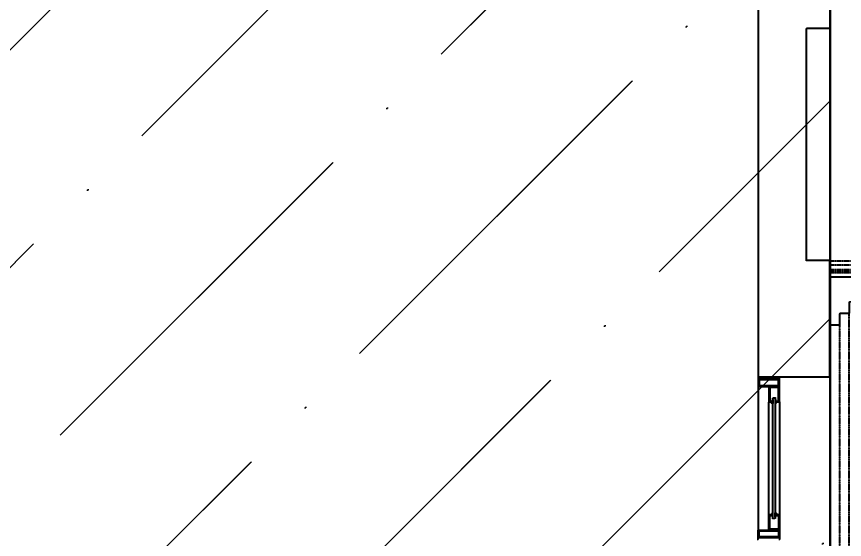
# Model space of a CAD drawing. Header units: inches. Extents: x 4821 to 127877, y 58012 to 433683.
# Drawn here: x 78684 to 82951, y 92464 to 95160 of the extents above; entities that cross this region are included whole.
import ezdxf

# ---------------------------------------------------------------- set-up
doc = ezdxf.new("R2010")
doc.units = ezdxf.units.IN
doc.header["$MEASUREMENT"] = 0
doc.linetypes.add('104-TYPICAL FLOOR$0$HIDDEN', pattern=[0.375, 0.25, -0.125])
for name, color, linetype in [('A-ELV', 11, 'Continuous'), ('A-LIN-10', 8, 'Continuous'), ('A-WAL-CMU', 7, 'Continuous'), ('A-WALL', 53, 'Continuous'), ('A-WIN', 141, 'Continuous'), ('HA', 9, 'Continuous')]:
    doc.layers.add(name, color=color, linetype=linetype)

# ---------------------------------------------------------------- blocks, each defined once
blk = doc.blocks.new('nn win')
for points in [[(1073782.3, -1333384.7, 0.506094), (1073772.7, -1333379.1), (1073772.7, -1333381.8), (1073761.4, -1333381.8), (1073761.4, -1333384.7)], [(1074343.1, -1333384.7, -0.506094), (1074352.7, -1333379.1), (1074352.7, -1333381.8), (1074364, -1333381.8), (1074364, -1333384.7)], [(1073782.3, -1333396.7, -0.506094), (1073772.7, -1333402.3), (1073772.7, -1333399.7), (1073761.4, -1333399.7), (1073761.4, -1333396.7)], [(1074343.1, -1333396.7, 0.506094), (1074352.7, -1333402.3), (1074352.7, -1333399.7), (1074364, -1333399.7), (1074364, -1333396.7)]]:
    blk.add_hatch(color=2).paths.add_polyline_path(points)
at = {"color": 2}
for p, q in [((1073652.7, -1333363.2, -517.5), (1073642.7, -1333363.2, -517.5)), ((1074472.7, -1333363.2, -517.5), (1074482.7, -1333363.2, -517.5)), ((1073642.7, -1333473.2, -517.5), (1073652.7, -1333473.2, -517.5)), ((1074482.7, -1333473.2, -517.5), (1074472.7, -1333473.2, -517.5))]:
    blk.add_line(p, q, dxfattribs=at)
for p, q in [((1074352.7, -1333363.2, 517.5), (1073772.7, -1333363.2, -517.5)), ((1073772.7, -1333418.2, -517.5), (1074352.7, -1333418.2, 517.5)), ((1074432.7, -1333473.2, 703), (1073692.7, -1333473.2, -517.5))]:
    blk.add_line(p, q)
at = {"color": 2, "elevation": 1035}
for points in [[(1073652.7, -1333473.2), (1073692.7, -1333473.2), (1073692.7, -1333363.2), (1073692.7, -1333363.2), (1073692.7, -1333363.2), (1073652.7, -1333363.2)], [(1074472.7, -1333473.2), (1074432.7, -1333473.2), (1074432.7, -1333363.2), (1074432.7, -1333363.2), (1074432.7, -1333363.2), (1074472.7, -1333363.2)]]:
    blk.add_lwpolyline(points, close=True, dxfattribs=at)
at = {"color": 9, "elevation": 1035}
for points in [[(1073657.7, -1333468.2), (1073687.7, -1333468.2), (1073687.7, -1333368.2), (1073657.7, -1333368.2)], [(1074467.7, -1333468.2), (1074437.7, -1333468.2), (1074437.7, -1333368.2), (1074467.7, -1333368.2)]]:
    blk.add_lwpolyline(points, close=True, dxfattribs=at)
at = {"color": 2}
for points, elevation in [([(1073772.7, -1333384.7), (1073772.7, -1333363.2), (1073692.7, -1333363.2), (1073692.7, -1333418.2), (1073772.7, -1333418.2), (1073772.7, -1333396.7)], -517.5), ([(1074352.7, -1333384.7), (1074352.7, -1333363.2), (1074432.7, -1333363.2), (1074432.7, -1333418.2), (1074352.7, -1333418.2), (1074352.7, -1333396.7)], 517.5)]:
    blk.add_lwpolyline(points, dxfattribs=dict(at, elevation=elevation))
at = {"color": 9}
for points, elevation in [([(1073768.2, -1333384.7), (1073768.2, -1333367.7), (1073697.2, -1333367.7), (1073697.2, -1333413.7), (1073768.2, -1333413.7), (1073768.2, -1333396.7)], -517.5), ([(1074357.2, -1333384.7), (1074357.2, -1333367.7), (1074428.2, -1333367.7), (1074428.2, -1333413.7), (1074357.2, -1333413.7), (1074357.2, -1333396.7)], 517.5)]:
    blk.add_lwpolyline(points, dxfattribs=dict(at, elevation=elevation))
at = {"color": 2, "elevation": 1035}
for points in [[(1073782.3, -1333384.7, 0.506094), (1073772.7, -1333379.1), (1073772.7, -1333381.8), (1073761.4, -1333381.8), (1073761.4, -1333384.7)], [(1074343.1, -1333384.7, -0.506094), (1074352.7, -1333379.1), (1074352.7, -1333381.8), (1074364, -1333381.8), (1074364, -1333384.7)], [(1073782.3, -1333396.7, -0.506094), (1073772.7, -1333402.3), (1073772.7, -1333399.7), (1073761.4, -1333399.7), (1073761.4, -1333396.7)], [(1074343.1, -1333396.7, 0.506094), (1074352.7, -1333402.3), (1074352.7, -1333399.7), (1074364, -1333399.7), (1074364, -1333396.7)]]:
    blk.add_lwpolyline(points, format="xyb", close=True, dxfattribs=at)
at = {"elevation": 1035}
blk.add_lwpolyline([(1073751.4, -1333396.7), (1074374, -1333396.7), (1074374, -1333384.7), (1073751.4, -1333384.7)], close=True, dxfattribs=at)
blk = doc.blocks.new('kr')
at = {"layer": 'A-ELV'}
blk.add_line((1023877.5, -1333095), (1020301.6, -1333095, 0), dxfattribs=at)
at = {"layer": 'A-ELV', "elevation": 0}
blk.add_lwpolyline([(1020171.6, -1333095), (1020301.6, -1333095), (1020301.6, -1333145), (1020361.6, -1333145), (1020361.6, -1333195), (1020421.6, -1333195), (1020421.6, -1333245), (1020171.6, -1333245), (1020171.6, -1333095)], dxfattribs=at)
at = {"layer": 'A-ELV'}
blk.add_lwpolyline([(1024007.5, -1333095), (1023877.5, -1333095), (1023877.5, -1333145), (1023817.5, -1333145), (1023817.5, -1333195), (1023757.5, -1333195), (1023757.5, -1333245), (1024007.5, -1333245), (1024007.5, -1333095)], dxfattribs=at)
at = {"layer": 'A-LIN-10', "linetype": '104-TYPICAL FLOOR$0$HIDDEN', "ltscale": 0.4}
for p, q in [((1020091.2, -1332845, 0), (1020091.2, -1333245, 0)), ((1022307.5, -1332845), (1020091.2, -1332845, 0)), ((1022307.5, -1332845), (1024087.8, -1332845)), ((1024087.8, -1332845), (1024087.8, -1333245)), ((1020111.2, -1332895, 0), (1020111.2, -1333245, 0)), ((1022307.5, -1332895), (1020111.2, -1332895, 0)), ((1022307.5, -1332895), (1024067.8, -1332895)), ((1024067.8, -1332895), (1024067.8, -1333245)), ((1022307.5, -1332965), (1020136.2, -1332965, 0)), ((1020136.2, -1332965, 0), (1020136.2, -1333245, 0)), ((1022307.5, -1332965), (1024042.8, -1332965)), ((1024042.8, -1332965), (1024042.8, -1333245)), ((1020136.2, -1333005, 0), (1020136.2, -1333245, 0)), ((1022307.5, -1333005), (1020151.2, -1333005, 0)), ((1020151.2, -1333005, 0), (1020151.2, -1333245, 0)), ((1022307.5, -1333005), (1024027.8, -1333005)), ((1024027.8, -1333005), (1024027.8, -1333245)), ((1024042.8, -1333005), (1024042.8, -1333245)), ((1020146.6, -1333065, 0), (1020146.6, -1333245, 0)), ((1022307.5, -1333065), (1020146.6, -1333065, 0)), ((1022307.5, -1333065), (1024032.5, -1333065)), ((1024032.5, -1333065), (1024032.5, -1333245)), ((1020361.6, -1333145, 0), (1023817.5, -1333145)), ((1023757.5, -1333195), (1020421.6, -1333195, 0))]:
    blk.add_line(p, q, dxfattribs=at)
blk = doc.blocks.new('FIRST SLAB EDGE')
at = {"layer": 'A-WAL-CMU'}
blk.add_line((1195572.3, -1715073.6), (1195572.3, -1717538.5), dxfattribs=at)
at = {"layer": 'A-WAL-CMU', "elevation": 1209.3}
blk.add_lwpolyline([(1195572.3, -1715073.6), (1195942.3, -1715073.6), (1195942.3, -1715741)], dxfattribs=at)
at = {"layer": 'A-WAL-CMU'}
blk.add_lwpolyline([(1195572.3, -1717538.5), (1195942.3, -1717538.5), (1195942.3, -1716938.6), (1195822.3, -1716938.6), (1195822.3, -1715741), (1195942.3, -1715741)], dxfattribs=at)
at = {"layer": 'A-WAL-CMU', "xscale": -1, "rotation": 270}
blk.add_blockref('kr', (2529187.3, -2741029.9, 848.3), dxfattribs=at)
at = {"layer": 'A-WIN', "xscale": -1, "rotation": 270}
blk.add_blockref('nn win', (2529045.5, -2792021.1, 0), dxfattribs=at)

msp = doc.modelspace()

# ---------------------------------------------------------------- hatches: boundary and pattern name
at = {"layer": 'A-WALL'}
h = msp.add_hatch(dxfattribs=at)
h.set_pattern_fill('ANSI36', color=3, scale=250)
h.set_pattern_definition([(45, (-1055551.8, -59242.16), (420.9495, 1543.4815), [1984.375, -396.875, 0, -396.875])])
h.paths.add_polyline_path([(82875.6, 99395.8), (58653.6, 99395.8), (58653.6, 89400.9), (58642, 89400.9), (58665.2, 85775.9), (58653.5, 85774.2), (58653.8, 82526), (74680, 82525.9), (74680, 85525.9), (80078.8, 85525.9), (80055.6, 89400.9), (82875.6, 89400.9)])
h = msp.add_hatch(dxfattribs=at)
h.set_pattern_fill('ANSI36', color=3, scale=250)
h.set_pattern_definition([(45, (-1055548.4, -59239.2), (420.9495, 1543.4815), [1984.375, -396.875, 0, -396.875])])
h.paths.add_polyline_path([(82879, 99398.8), (58657, 99398.8), (58657, 89403.9), (58645.4, 89403.9), (58668.6, 85778.8), (58656.9, 85777.2), (58657.2, 82529), (74683.4, 82528.8), (74683.4, 85528.8), (80082.2, 85528.8), (80059, 89403.9), (82879, 89403.9)])

# ---------------------------------------------------------------- linework, layer by layer
for points in [[(82874.9, 99395.9), (82875, 89400.9), (87604.3, 89400.9), (87604.3, 80603.3), (82874.3, 80603.3), (82874.9, 68904.5), (66209.3, 68904.5), (66209.3, 82275.8), (51096, 82275.8), (51096, 68904.5), (34429, 68904.5), (34429.7, 80603.3), (29699.4, 80603.3), (29696.7, 89400.8), (34429.7, 89400.9), (34429.7, 99395.9), (82874.9, 99395.9)], [(82878.3, 99398.8), (82878.3, 89403.9), (87607.7, 89403.9), (87607.7, 80606.3), (82877.7, 80606.3), (82878.3, 68907.5), (66212.7, 68907.5), (66212.7, 82278.8), (51099.4, 82278.8), (51099.4, 68907.5), (34432.4, 68907.5), (34433.1, 80606.3), (29702.8, 80606.3), (29700.1, 89403.8), (34433.1, 89403.9), (34433.1, 99398.8), (82878.3, 99398.8)], [(34429, 99395.9), (82874.3, 99395.9), (82874.3, 89400.9), (80054.3, 89400.9), (80077.5, 85525.9), (74678.8, 85525.9), (74678.8, 82525.9), (42729.2, 82526), (42728.9, 85774.2), (39976.5, 85775.9), (39953.3, 89400.9), (34429.2, 89400.9), (34429.2, 99395.9)], [(34432.4, 99398.8), (82877.7, 99398.8), (82877.7, 89403.9), (80057.7, 89403.9), (80080.9, 85528.8), (74682.2, 85528.8), (74682.2, 82528.8), (42732.6, 82529), (42732.3, 85777.2), (39979.9, 85778.8), (39956.7, 89403.9), (34432.6, 89403.9), (34432.6, 99398.8)]]:
    msp.add_lwpolyline(points, dxfattribs=at)
at = {"layer": 'HA', "elevation": 0}
for points in [[(51096, 68904.5), (34430.4, 68904.5), (34430.4, 80603.3), (29699.4, 80603.3), (29698.8, 89398.6), (34429.7, 89398.6), (34429.7, 99395.9), (82874.9, 99395.9), (82875, 89400.9), (87604.3, 89400.9), (87575.6, 80603.3), (82874.9, 80603.3), (82874.9, 68904.5), (34429, 68907.1)], [(51099.4, 68907.5), (34433.8, 68907.5), (34433.8, 80606.3), (29702.8, 80606.3), (29702.2, 89401.6), (34433.1, 89401.6), (34433.1, 99398.8), (82878.3, 99398.8), (82878.3, 89403.9), (87607.7, 89403.9), (87579, 80606.3), (82878.3, 80606.3), (82878.3, 68907.5), (34432.4, 68910.1)]]:
    msp.add_lwpolyline(points, dxfattribs=at)

# ---------------------------------------------------------------- block references
at = {"layer": 'A-WAL-CMU'}
for p in [(-1113068, 1810839.4, 0), (-1113064.6, 1810842.4, 0)]:
    msp.add_blockref('FIRST SLAB EDGE', p, dxfattribs=at)

doc.saveas('drawing.dxf')
